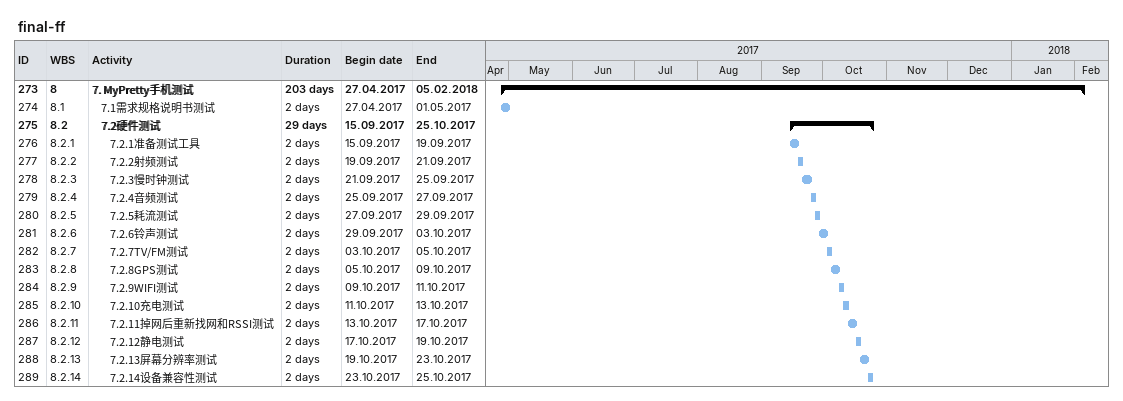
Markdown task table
final-ff

| ID | WBS | Task | Duration | Start | Finish |
|---|---|---|---|---|---|
| 273 | 8 | **7. MyPretty手机测试** | 203d | 2017-04-27 | 2018-02-05 |
| 274 | 8.1 | 7.1需求规格说明书测试 | 2d | 2017-04-27 | 2017-05-01 |
| 275 | 8.2 | **7.2硬件测试** | 29d | 2017-09-15 | 2017-10-25 |
| 276 | 8.2.1 | 7.2.1准备测试工具 | 2d | 2017-09-15 | 2017-09-19 |
| 277 | 8.2.2 | 7.2.2射频测试 | 2d | 2017-09-19 | 2017-09-21 |
| 278 | 8.2.3 | 7.2.3慢时钟测试 | 2d | 2017-09-21 | 2017-09-25 |
| 279 | 8.2.4 | 7.2.4音频测试 | 2d | 2017-09-25 | 2017-09-27 |
| 280 | 8.2.5 | 7.2.5耗流测试 | 2d | 2017-09-27 | 2017-09-29 |
| 281 | 8.2.6 | 7.2.6铃声测试 | 2d | 2017-09-29 | 2017-10-03 |
| 282 | 8.2.7 | 7.2.7TV/FM测试 | 2d | 2017-10-03 | 2017-10-05 |
| 283 | 8.2.8 | 7.2.8GPS测试 | 2d | 2017-10-05 | 2017-10-09 |
| 284 | 8.2.9 | 7.2.9WIFI测试 | 2d | 2017-10-09 | 2017-10-11 |
| 285 | 8.2.10 | 7.2.10充电测试 | 2d | 2017-10-11 | 2017-10-13 |
| 286 | 8.2.11 | 7.2.11掉网后重新找网和RSSI测试 | 2d | 2017-10-13 | 2017-10-17 |
| 287 | 8.2.12 | 7.2.12静电测试 | 2d | 2017-10-17 | 2017-10-19 |
| 288 | 8.2.13 | 7.2.13屏幕分辨率测试 | 2d | 2017-10-19 | 2017-10-23 |
| 289 | 8.2.14 | 7.2.14设备兼容性测试 | 2d | 2017-10-23 | 2017-10-25 |
